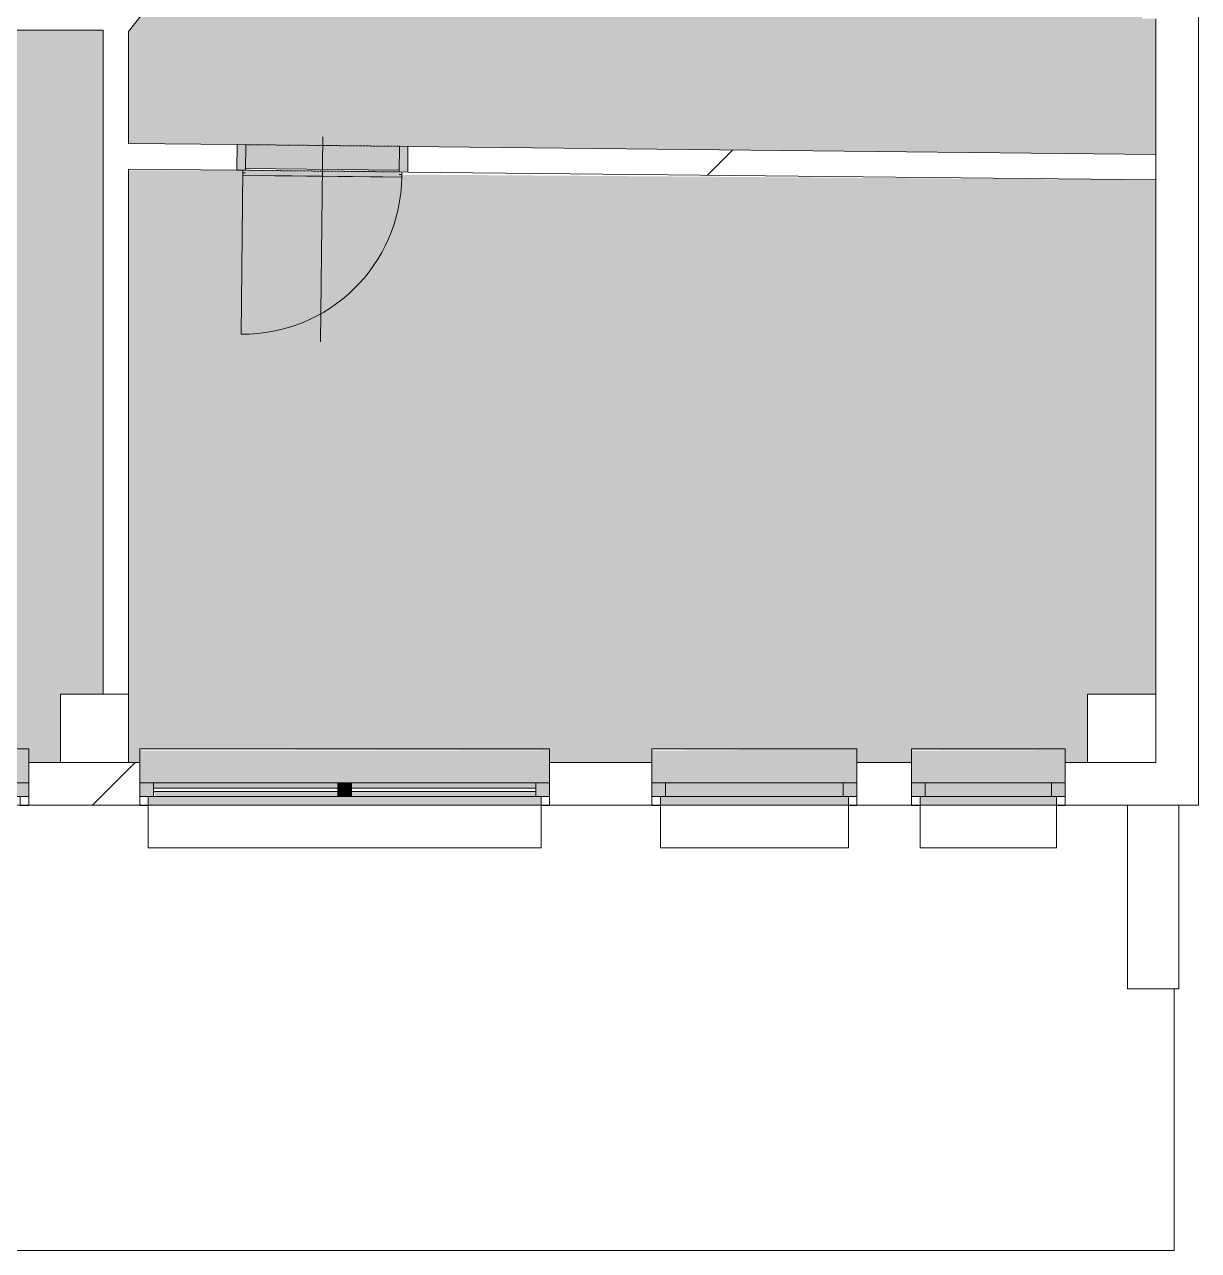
# Model space of a CAD drawing. Header units: millimetres. Extents: x -4051 to 472247, y -45352 to 20466.
# Drawn here: x 350735 to 357611, y -31577 to -24398 of the extents above; entities that cross this region are included whole.
import ezdxf

# ---------------------------------------------------------------- set-up
doc = ezdxf.new("R2010")
doc.units = ezdxf.units.MM
doc.linetypes.add('Čerchovaná se dvěma tečkami', pattern=[2.59, 1, -0.53, 0, -0.53, 0, -0.53])
for name, color, linetype, lineweight in [('A-DETL-THIN', 151, 'Continuous', 9), ('A-DOOR', 31, 'Continuous', 9), ('A-DOOR-FRAM', 31, 'Continuous', 9), ('A-FLOR', 192, 'Continuous', 9), ('A-GENM', 13, 'Continuous', 9), ('A-GLAZ', 151, 'Continuous', 9), ('A-WALL', 113, 'Continuous', 9), ('A-WALL-PATT', 111, 'Continuous', 9), ('Q-SPCQ', 91, 'Continuous', 9), ('S-COLS', 52, 'Continuous', 9)]:
    doc.layers.add(name, color=color, linetype=linetype, lineweight=lineweight)
pattern_1 = [(45, (351134, -28969), (-5747.4, 5747.4), []), (360, (360292.3, -26277), (5747.4, 5747.4), [1016, -10478.7]), (45, (361308, -26277), (-5747.4, 5747.4), [1016, -7112]), (90, (362027, -25559), (-5747.4, 5747.4), [1016, -10478.7]), (135, (362027, -24543), (-5747.4, -5747.4), [1016, -7112]), (360, (360292.3, -23824.3), (5747.4, 5747.4), [1016, -10478.7]), (45, (359574, -24543), (-5747.4, 5747.4), [1016, -7112]), (90, (359574, -25559), (-5747.4, 5747.4), [1016, -10478.7]), (135, (360292, -26277), (-5747.4, -5747.4), [1016, -7112]), (45, (362955.6, -22895.5), (-5747.4, 5747.4), [2032, -6096])]
pattern_2 = [(45, (261221, 0), (-7184.2, 7184.2), []), (45, (264094, 0), (-7184.2, 7184.2), []), (45, (269842, 0), (-4310.5, 10057.9), [4064, -2032, 67.06, -1964.94])]

# ---------------------------------------------------------------- blocks, each defined once
blk = doc.blocks.new('OKNO_2k_nadsvetlik - OKNO_2k_nadsvetlik 2400 x 1850-1972488-Mapka _ závislý 1')
at = {"layer": 'A-GLAZ'}
h = blk.add_hatch(color=256, dxfattribs=at)
h.paths.add_polyline_path([(1133.7, 75), (1120, 75), (1133.7, -5), (1200, -5), (1200, 75)])
h.paths.add_polyline_path([(-1120, 75), (-1200, 74.7), (-1200, -5), (-1120, -5), (-1120, 74.7)])
h = blk.add_hatch(color=256, dxfattribs=at)
h.paths.add_polyline_path([(1120, 75), (40, 75), (40, 45), (1120, 45)])
h.paths.add_polyline_path([(-1120, 75), (-1120, 45), (-40, 45), (-40, 75), (-920.4, 75)])
h.paths.add_polyline_path([(-1120, 25), (-1120, -5), (-40, -5), (-40, 25), (-920.4, 25)])
h.paths.add_polyline_path([(40, 25), (40, -5), (1120, -5), (1120, 25)])
blk.add_hatch(color=256, dxfattribs=at).paths.add_polyline_path([(-40, -5), (40, -5), (40, 75), (-40, 75)])
for p, q in [((-1150, 126), (-1200, 126)), ((-1200, 75), (-1150, 75)), ((-1120, 75), (-1200, 75)), ((-1150, 75), (-1150, 125)), ((-1120, -5), (-1120, 75)), ((-40, 75), (-1120, 75)), ((40, 75), (-40, 75)), ((-40, 75), (-40, -5)), ((1120, 75), (40, 75)), ((40, -5), (40, 75)), ((1200, 75), (1120, 75)), ((1120, 75), (1120, -5)), ((1200, 126), (1150, 126)), ((1150, 125), (1150, 75)), ((1150, 75), (1200, 75)), ((-40, 45), (-1120, 45)), ((-1120, 45), (-1120, 25)), ((-1120, 25), (-40, 25)), ((-40, 25), (-40, 45)), ((1120, 45), (40, 45)), ((40, 45), (40, 25)), ((40, 25), (1120, 25)), ((1120, 25), (1120, 45)), ((-1200, -5), (-1120, -5)), ((-1120, -5), (-40, -5)), ((-40, -5), (40, -5)), ((40, -5), (1120, -5)), ((1120, -5), (1200, -5))]:
    blk.add_line(p, q, dxfattribs=at)
blk = doc.blocks.new('parapet s nosem_vnitní - parapet s nosem_vnitní-V102-Mapka _ závislý 1')
at = {"layer": 'A-GENM'}
blk.add_hatch(color=151, dxfattribs=at).paths.add_polyline_path([(40, 0), (-1200, 0), (-1200, -190), (1200, -190), (1200, 0), (287.7, 0)])
for p, q in [((-1200, -190), (-1200, -120)), ((1200, -120), (1200, -190)), ((-1200, -190), (-1200, -200)), ((-1200, -200), (1200, -200)), ((-1200, -200), (1200, -200)), ((1200, -200), (1200, -190))]:
    blk.add_line(p, q, dxfattribs=at)
blk = doc.blocks.new('OKNO_2k_nadsvetlik - OKNO_2k_nadsvetlik 2400 x 1850-V103-Mapka _ závislý 1')
at = {"layer": 'A-GLAZ'}
h = blk.add_hatch(color=256, dxfattribs=at)
h.paths.add_polyline_path([(-1120, 75), (-1200, 75), (-1200, -5), (-1120, -5)])
h.paths.add_polyline_path([(1200, 75), (1120, 74.7), (1120, -5), (1200, -5), (1200, 74.7)])
h = blk.add_hatch(color=256, dxfattribs=at)
h.paths.add_polyline_path([(40, 75), (40, 45), (1120, 45), (1102.6, 75), (75.6, 75)])
h.paths.add_polyline_path([(-40, 75), (-1120, 75), (-1120, 45), (-40, 45)])
h.paths.add_polyline_path([(1120, 25), (40, 25), (40, -5), (1120, -5)])
h.paths.add_polyline_path([(-1120, 25), (-1120, -5), (-40, -5), (-40, 25)])
blk.add_hatch(color=256, dxfattribs=at).paths.add_polyline_path([(-40, -5), (40, -5), (40, 75), (-40, 75)])
for p, q in [((-1150, 126), (-1200, 126)), ((-1200, 75), (-1150, 75)), ((-1120, 75), (-1200, 75)), ((-1150, 75), (-1150, 125)), ((-1120, -5), (-1120, 75)), ((-40, 75), (-1120, 75)), ((40, 75), (-40, 75)), ((-40, 75), (-40, -5)), ((1120, 75), (40, 75)), ((40, -5), (40, 75)), ((1200, 75), (1120, 75)), ((1120, 75), (1120, -5)), ((1200, 126), (1150, 126)), ((1150, 125), (1150, 75)), ((1150, 75), (1200, 75)), ((-40, 45), (-1120, 45)), ((-1120, 45), (-1120, 25)), ((-1120, 25), (-40, 25)), ((-40, 25), (-40, 45)), ((1120, 45), (40, 45)), ((40, 45), (40, 25)), ((40, 25), (1120, 25)), ((1120, 25), (1120, 45)), ((-1200, -5), (-1120, -5)), ((-1120, -5), (-40, -5)), ((-40, -5), (40, -5)), ((40, -5), (1120, -5)), ((1120, -5), (1200, -5))]:
    blk.add_line(p, q, dxfattribs=at)
blk = doc.blocks.new('parapet_ext - parapet_ext-1801991-Mapka _ závislý 1')
at = {"layer": 'Q-SPCQ'}
blk.add_hatch(color=151, dxfattribs=at).paths.add_polyline_path([(-1150, 50), (-1150, 0), (1150, 0), (1150, 50), (-1120, 50)])
for p, q in [((-1150, 51), (-1150, 300)), ((-1150, 300), (1150, 300)), ((1150, 300), (1150, 51))]:
    blk.add_line(p, q, dxfattribs=at)
blk = doc.blocks.new('OKNO_1k_nadsvetlik - OKNO_1k_nadsvetlik_900 x 1850-1969447-Mapka _ závislý 1')
at = {"layer": 'A-GLAZ'}
h = blk.add_hatch(color=256, dxfattribs=at)
h.paths.add_polyline_path([(450, 75), (370, 75), (370, -5), (450, -5)])
h.paths.add_polyline_path([(-450, 75), (-450, -5), (-370, -5), (-370, 75)])
blk.add_hatch(color=256, dxfattribs=at).paths.add_polyline_path([(-370, 75), (-370, -5), (370, -5), (370, 75), (-262.5, 75)])
for p, q in [((-400, 126), (-450, 126)), ((-450, 75), (-400, 75)), ((-370, 75), (-450, 75)), ((-400, 75), (-400, 125)), ((370, 75), (-370, 75)), ((-370, 75), (-370, -5)), ((450, 75), (370, 75)), ((370, -5), (370, 75)), ((450, 126), (400, 126)), ((400, 125), (400, 75)), ((400, 75), (450, 75)), ((-450, -5), (-370, -5)), ((-370, -5), (370, -5)), ((370, -5), (450, -5))]:
    blk.add_line(p, q, dxfattribs=at)
blk = doc.blocks.new('parapet s nosem_vnitní - parapet s nosem_vnitní-V104-Mapka _ závislý 1')
at = {"layer": 'A-GENM'}
for points in [[(-262.5, 0), (-450, 0), (-450, -190), (450, -190), (450, 0), (370, 0)], [(-450, -190), (-450, -195), (-262.5, -190)]]:
    blk.add_hatch(color=151, dxfattribs=at).paths.add_polyline_path(points)
for p, q in [((-450, -190), (-450, -120)), ((450, -120), (450, -190)), ((-450, -190), (-450, -200)), ((-450, -200), (450, -200)), ((-450, -200), (450, -200)), ((450, -200), (450, -190))]:
    blk.add_line(p, q, dxfattribs=at)
blk = doc.blocks.new('parapet_ext - parapet_ext-V105-Mapka _ závislý 1')
at = {"layer": 'Q-SPCQ'}
blk.add_hatch(color=151, dxfattribs=at).paths.add_polyline_path([(-370, 50), (-400, 50), (-400, 0), (400, 0), (400, 50), (-262.5, 50)])
for p, q in [((-400, 51), (-400, 300)), ((-400, 300), (400, 300)), ((400, 300), (400, 51))]:
    blk.add_line(p, q, dxfattribs=at)
blk = doc.blocks.new('OKNO_1k_nadsvetlik - OKNO_1k_nadsvetlik_1200 x 1850-V106-Mapka _ závislý 1')
at = {"layer": 'A-GLAZ'}
h = blk.add_hatch(color=256, dxfattribs=at)
h.paths.add_polyline_path([(520, 75), (520, -5), (600, -5), (600, 75)])
h.paths.add_polyline_path([(-600, 75), (-600, -5), (-520, -5), (-520, 75)])
blk.add_hatch(color=256, dxfattribs=at).paths.add_polyline_path([(-520, 75), (-520, -5), (520, -5), (520, 75), (421.6, 75)])
for p, q in [((-550, 126), (-600, 126)), ((-600, 75), (-550, 75)), ((-520, 75), (-600, 75)), ((-550, 75), (-550, 125)), ((520, 75), (-520, 75)), ((-520, 75), (-520, -5)), ((600, 75), (520, 75)), ((520, -5), (520, 75)), ((600, 126), (550, 126)), ((550, 125), (550, 75)), ((550, 75), (600, 75)), ((-600, -5), (-520, -5)), ((-520, -5), (520, -5)), ((520, -5), (600, -5))]:
    blk.add_line(p, q, dxfattribs=at)
blk = doc.blocks.new('parapet s nosem_vnitní - parapet s nosem_vnitní-V107-Mapka _ závislý 1')
at = {"layer": 'A-GENM'}
for points in [[(600, 0), (-600, 0), (-600, -190), (600, -190), (600, -120)], [(-600, -190), (-600, -197.1), (421.6, -190)]]:
    blk.add_hatch(color=151, dxfattribs=at).paths.add_polyline_path(points)
for p, q in [((-600, -190), (-600, -120)), ((600, -120), (600, -190)), ((-600, -190), (-600, -200)), ((-600, -200), (600, -200)), ((-600, -200), (600, -200)), ((600, -200), (600, -190))]:
    blk.add_line(p, q, dxfattribs=at)
blk = doc.blocks.new('parapet_ext - parapet_ext-V101-Mapka _ závislý 1')
at = {"layer": 'Q-SPCQ'}
blk.add_hatch(color=151, dxfattribs=at).paths.add_polyline_path([(-520, 50), (-550, 50), (-550, 0), (550, 0), (550, 50), (-190.2, 50)])
for p, q in [((-550, 51), (-550, 300)), ((-550, 300), (550, 300)), ((550, 300), (550, 51))]:
    blk.add_line(p, q, dxfattribs=at)
blk = doc.blocks.new('DVERE_1k_oblozka - DD03_01_900x1970_koupelna-V135-Mapka _ závislý 1')
at = {"layer": 'A-DOOR'}
h = blk.add_hatch(color=151, dxfattribs=at)
h.paths.add_polyline_path([(500, -72.1), (500, 77.9), (450, 77.9), (450, -72.1)])
h.paths.add_polyline_path([(-450, -72.1), (-450, 77.9), (-500, 77.9), (-500, -72.1)])
blk.add_hatch(color=151, dxfattribs=at).paths.add_polyline_path([(465, -102.1), (449.9, -62.2), (-450, -72.1), (-465, -102.1)])
for p, q in [((-500, 77.9), (-450, 77.9)), ((-500, -72.1), (-500, 77.9)), ((-450, 77.9), (-450, -72.1)), ((0, 127.9), (0, -1072.1)), ((450, 77.9), (500, 77.9)), ((450, -72.1), (450, 77.9)), ((500, 77.9), (500, -72.1)), ((-450, -62.1), (450, -62.1)), ((-450, -72.1), (-500, -72.1)), ((-465, -72.1), (-465, -1032.1)), ((-465, -87.1), (-450, -87.1)), ((-465, -102.1), (-465, -87.1)), ((-450, -87.1), (-465, -87.1)), ((465, -102.1), (-465, -102.1)), ((355, -102.1), (-355, -102.1)), ((500, -72.1), (450, -72.1)), ((450, -87.1), (465, -87.1)), ((465, -102.1), (465, -72.1)), ((465, -87.1), (465, -102.1)), ((465, -102.1), (465, -87.1))]:
    blk.add_line(p, q, dxfattribs=at)
at = {"layer": 'A-DOOR', "linetype": 'Čerchovaná se dvěma tečkami'}
for p, q in [((-450, 77.9), (450, 77.9)), ((-450, -72.1), (450, -72.1))]:
    blk.add_line(p, q, dxfattribs=at)
at = {"layer": 'A-DOOR'}
blk.add_arc((-465, -102.1), 930, 270, 0, dxfattribs=at)
at = {"layer": 'A-DOOR-FRAM'}
for p, q in [((-500, 77.9), (-450, 77.9)), ((-450, 77.9), (-450, -72.1)), ((450, -72.1), (450, 77.9)), ((500, 77.9), (450, 77.9)), ((-450, -72.1), (-500, -72.1)), ((450, -72.1), (500, -72.1))]:
    blk.add_line(p, q, dxfattribs=at)

msp = doc.modelspace()

# ---------------------------------------------------------------- hatches: boundary and pattern name
at = {"layer": 'A-FLOR'}
h = msp.add_hatch(color=151, dxfattribs=at)
h.paths.add_polyline_path([(332960.3, -30076.6), (332960.3, -29535.6), (333360.3, -29535.6), (333360.3, -24894.3), (332570.3, -24909.3), (332568.1, -24924.3), (331770.3, -24909.3), (331755.3, -24894.3), (331160.3, -24894.3), (331160.3, -30076.6), (331650.5, -30076.6), (331650.5, -29899.5), (332850.5, -29906.6), (332850.5, -30076.6)])
h.paths.add_polyline_path([(320920.8, -30046.6), (320960.9, -30046.6), (320920.8, -26558.1), (322709.8, -25126.8), (322511.6, -24954.6), (322491, -24943.5), (321887, -24295.7), (321886.7, -24274.5), (321471.2, -23844.3), (321471.2, -23917.4), (321071.2, -23917.4), (321069.5, -23667.4), (318321.2, -23699.3), (318321.2, -30046.6), (318470.3, -30046.6), (318470.3, -29896.9), (320870.3, -29906.6), (320870.3, -30046.6)])
h.paths.add_polyline_path([(315470.3, -30046.6), (315470.3, -29901.6), (316370.3, -29906.6), (316370.3, -30046.6), (316670.3, -30046.6), (316670.3, -29899.5), (317870.3, -29906.6), (317870.3, -30046.6), (318171.2, -30046.6), (318171.2, -23684), (317453.7, -23708.3), (317448.5, -23718.2), (316548.5, -23703.2), (316548.4, -23693.3), (315382.1, -23700), (315382.1, -23970), (314962.1, -23970), (314962.1, -24139.3), (315040.7, -24139.3), (315032.1, -25639.3), (314962.1, -25639.3), (314962.1, -29535.6), (315362.1, -29535.6), (315380.7, -30046.6)])
h.paths.add_polyline_path([(327460.3, -30046.6), (327460.3, -29846.9), (331060.3, -29846.9), (331060.3, -23686.6), (327357.5, -23686.6), (327357.5, -23936.6), (326957.5, -23936.6), (326957.5, -23710.4), (326428.6, -24289.8), (326418.6, -24311.6), (325793.4, -24937.4), (325772.5, -24937.4), (325628.8, -25101.6), (327365, -26688.5), (327365, -30046.6)])
h.paths.add_polyline_path([(326965, -30046.6), (326965, -29676.6), (327215, -29676.6), (327215, -26754.6), (325477.9, -25176.6), (325380.3, -25191.6), (325380.3, -25206.6), (324480.3, -25191.6), (324465.3, -25176.6), (324248.8, -25176.6), (324248.8, -30046.6), (324470.3, -30046.6), (324470.3, -29896.9), (326870.3, -29906.6), (326870.3, -30046.6)])
h.paths.add_polyline_path([(324085.4, -30046.6), (324085.3, -25176.6), (323850.3, -25191.6), (323850.3, -25206.6), (322950.3, -25191.6), (322935.3, -25176.6), (322900.3, -25176.6), (322887.7, -25176.6), (321071.6, -26629.6), (321111.2, -29676.6), (321471.2, -29676.6), (321471.2, -29896.9), (323870.3, -29906.6), (323870.3, -30046.6), (324085.3, -30046.6)])
h.paths.add_polyline_path([(344820.3, -28719.3), (344945.3, -28719.3), (344945.3, -28319.3), (345345.3, -28319.3), (345345.6, -28719.3), (345460.3, -28719.3), (345460.3, -28639.6), (347860.3, -28649.3), (347860.3, -28719.3), (347920.3, -28719.3), (347920.3, -25759.3), (348060.3, -25759.3), (348055.7, -24859.3), (347920.3, -24859.3), (347920.3, -24281.8), (347947.4, -24281.8), (347108.3, -23477.1), (347196.3, -23367.5), (346555.6, -22753.1), (346458.7, -22854.1), (346281.6, -22684.3), (344950.6, -22684.3), (344950.6, -22434.3), (344570.6, -22434.3), (344570.6, -22294.3), (343770.6, -22294.3), (343770.6, -22434.3), (342725.3, -22434.3), (342725.3, -22294.3), (341925.3, -22294.3), (341925.3, -22434.3), (341540.3, -22434.3), (341540.3, -22684.3), (341245.3, -22684.3), (341245.3, -28589.6), (344820.3, -28599.3)])
h.paths.add_polyline_path([(356960.3, -28719.3), (356960.3, -28319.3), (357360.3, -28319.3), (357360.3, -25308.2), (352929.8, -25276.5), (352944.3, -25291.4), (352029.5, -25266.7), (352014.4, -25251.5), (351345.3, -25251.7), (351345.3, -28719.3), (351410.3, -28719.3), (351410.3, -28639.6), (353810.3, -28649.3), (353810.3, -28719.3), (354410.3, -28719.3), (354410.3, -28642.2), (355610.3, -28649.3), (355610.3, -28719.3), (355930.3, -28719.3), (355930.3, -28644.3), (356830.3, -28649.3), (356830.3, -28719.3)])
h.paths.add_polyline_path([(348360.3, -28719.3), (348360.3, -28639.6), (350760.3, -28649.3), (350760.3, -28719.3), (350945.3, -28719.3), (350945.3, -28319.3), (351195.3, -28319.3), (351195.3, -24431.8), (348070.3, -24431.8), (348085.3, -24859.3), (348100.3, -24859.3), (348085.3, -25759.3), (348070.3, -25774.3), (348070.3, -28719.3)])
h.paths.add_polyline_path([(339310.3, -28719.3), (339420.3, -28719.3), (339420.3, -28642.2), (340620.3, -28649.3), (340620.3, -28719.3), (341145.3, -28719.3), (341145.3, -23677.1), (340529.4, -23682.1), (340543.8, -23696.9), (339729.1, -23668), (339713.9, -23652.8), (339349, -23652.2), (339349, -23956.6), (338920.8, -23956.6), (338910.3, -26080.4), (338910.3, -28319.3), (339310.3, -28319.3), (339310.3, -28649.3)])
h.paths.add_polyline_path([(352929.8, -25251.2), (352931.2, -25111.2), (357360.3, -25158.2), (357360.3, -24364.3), (357281.7, -24364.3), (357290.3, -22864.3), (357360.3, -22864.3), (357360.3, -22684.3), (356960.3, -22684.3), (356960, -22468.2), (352917.4, -22420.6), (352742.3, -22682.2), (352744.4, -22691.6), (352166.9, -23401.6), (352150.7, -23405.3), (351345.3, -24439.5), (351345.3, -25094.4), (352031.3, -25101.7), (352031.3, -25241.7), (352929.7, -25251.2)])
h.paths.add_polyline_path([(333620.3, -25069.3), (333620.3, -24889.3), (338810.3, -24889.3), (338808.2, -23646.6), (333460.6, -23646.6), (333460.7, -24889.3), (333610.6, -24894.3), (333617.5, -25019.3)])
h.paths.add_polyline_path([(324085.3, -25026.6), (325488.5, -25015.6), (326916.8, -23536.6), (330860.3, -23536.6), (330860.3, -23166.6), (331160.3, -23166.6), (331160.3, -24794.3), (333360.3, -24794.3), (333360.3, -23937.5), (332960.7, -23937.5), (332960.7, -23527.5), (334557.8, -23527.4), (334557.8, -22376.5), (338197.8, -22376.5), (338198.2, -21816.5), (339257.8, -21816.5), (339251, -23436.6), (338819, -23436.6), (338819, -23536.6), (339731.1, -23553.1), (339731.1, -23643), (340529.7, -23643), (340531, -23566.6), (341145.3, -23567.5), (341145.3, -22684.3), (341120.3, -22684.3), (341120.3, -22234.3), (341540.3, -22234.3), (341540.3, -22284.3), (341925.3, -22269.3), (341925.3, -22254.3), (342725.3, -22269.3), (342740.3, -22284.3), (343770.6, -22269.3), (343770.6, -22254.3), (344570.6, -22269.3), (344585.6, -22284.3), (345350.6, -22284.3), (345350.6, -22534.3), (346341.9, -22534.3), (346572.9, -22735.1), (346594.6, -22735.1), (347222.5, -23358), (347222.5, -23378.8), (348164.1, -24281.8), (351278, -24281.8), (352062.4, -23303), (352173, -23360.3), (352689.9, -22668.2), (352601.6, -22582.1), (352752.5, -22354.9), (352759.2, -21754.2), (352849.2, -21754.2), (352849.2, -20955.1), (352768.1, -20954.2), (352768.6, -20379.5), (352734.9, -20379.1), (352734.9, -19225.7), (352709.9, -19225.7), (352709.9, -19175.3), (352635.1, -19175.3), (352620.1, -18955.3), (352605.1, -18955.3), (352620.1, -18355.3), (352635.1, -18340.3), (352635.1, -17238.3), (349686.6, -17238.3), (349686.1, -17408.3), (348660.5, -17408.3), (348660.5, -17535.4), (347460.5, -17528.3), (347460.5, -17408.3), (347222.2, -17408.3), (347247, -20310.9), (346460.4, -20303.3), (346460.4, -20200.9), (345660.4, -20200.9), (345660.4, -20310.9), (342264.6, -20331.8), (341210.5, -20353.9), (341210.5, -20188), (340820.5, -20188), (340820.5, -20098), (340020.5, -20098), (340020.5, -20188), (338980.5, -20188), (338974, -17808.3), (338847.5, -17808.3), (338847.5, -17238.3), (336595.9, -17238.3), (336610.9, -17851.9), (336625.9, -17851.9), (336610.9, -18651.9), (336595.9, -18666.9), (336610.9, -19775.4), (336625.9, -19775.4), (336610.9, -20375.4), (336595.9, -20390.4), (336595.9, -20656.9), (334493.1, -20656.9), (334493.1, -20280.9), (334344.2, -20295.9), (334344.2, -20310.9), (333744.2, -20295.9), (333729.2, -20280.9), (333330.1, -20280.9), (333330.1, -21508.2), (332677.5, -21523.2), (332677.5, -21538.2), (332077.5, -21523.2), (332062.5, -21508.2), (330347.5, -21523.2), (330347.5, -21538.2), (329747.5, -21523.2), (329732.5, -21508.2), (329597.5, -21523.2), (329597.5, -21748.2), (328733.6, -21748.2), (328733.6, -21658.2), (327833.6, -21658.2), (327833.6, -21748.2), (324643.5, -21748.2), (323021.2, -20300.6), (323021.2, -18728.2), (322748.1, -18728.2), (322748.1, -18805.2), (321548.1, -18798.2), (321548.1, -18728.2), (321471.2, -18728.2), (321471.2, -20625.8), (321381.2, -20625.8), (321381.2, -21425.8), (321471.2, -21425.8), (321471.2, -21715.8), (316551.2, -21715.8), (316548.4, -22135.8), (314962.1, -22135.8), (314962.1, -22265.8), (314722.1, -22265.8), (314733.1, -23165.8), (314962.1, -23165.8), (314968.1, -23552.4), (316547.6, -23543.6), (316551.2, -23683.3), (317448.3, -23678.2), (317448.5, -23538.2), (319342.8, -23527.3), (319342.8, -23362.9), (319566.9, -23361.6), (319567.9, -23526), (321471.2, -23517.4), (321471.2, -23628.3), (322821.5, -25026.6), (323900.3, -25026.6)])
h.paths.add_polyline_path([(350960.3, -22689.3), (350960.3, -22289.3), (351360.3, -22289.3), (351345.3, -22689.3), (351278, -22689.3)])
h.paths.add_polyline_path([(352917.4, -22420.6), (352917.1, -22388.8), (352904.3, -22401)])
h.paths.add_polyline_path([(356960.3, -22318.2), (356960.3, -22284.3), (357360.3, -22269.9), (357360.3, -20426.5), (355843.2, -20479.4), (352873.8, -20443), (352889, -20949.7), (352898.1, -20955.5), (352874.2, -21755.5), (352859, -21770.6), (352858.6, -22269.9), (356945, -22318)])
h.paths.add_polyline_path([(328783.6, -21648.2), (329497.5, -21648.2), (329497.5, -18728.2), (328718.1, -18728.2), (328718.1, -18805.2), (327518.1, -18798.2), (327518.1, -18728.2), (327357.5, -18728.2), (327357.5, -19128.2), (326957.5, -19128.2), (326957.5, -18728.2), (326618.1, -18728.2), (326618.1, -18805.2), (325418.1, -18798.2), (325418.1, -18728.2), (324518.1, -18728.2), (324518.1, -18805.2), (323318.1, -18798.2), (323318.1, -18728.2), (323171.2, -18728.2), (323171.2, -20233.4), (324700.7, -21598.2), (327488.6, -21618.2), (327488.6, -21648.2), (327833.6, -21633.2), (327833.6, -21618.2), (328733.6, -21633.2), (328748.6, -21648.2)])
h.paths.add_polyline_path([(319671.2, -21565.8), (321371.2, -21565.4), (321356.2, -21425.8), (321341.2, -21425.8), (321356.2, -20625.8), (321371.2, -20610.8), (321371.2, -19128.2), (321071.2, -19128.2), (321071.2, -18728.2), (319671.2, -18728.2), (319671.2, -20311.1), (319696.2, -20311.1), (319696.2, -20411.9), (319671.2, -20411.9), (319671.2, -21565.4)])
h.paths.add_polyline_path([(330347.5, -21498.2), (330362.5, -21408.2), (331147.5, -21408.2), (331147.5, -19988.2), (330347.5, -20003.2), (330347.5, -20018.2), (329747.5, -20003.2), (329732.5, -19988.2), (329597.5, -20003.2), (329597.5, -21408.2), (329747.5, -21408.2), (329747.5, -21498.2), (329940.4, -21498.2)])
h.paths.add_polyline_path([(332568.1, -21498.2), (332677.5, -21498.2), (332677.5, -21408.2), (332822.5, -21408.2), (332810, -19988.2), (332677.5, -20003.2), (332677.5, -20018.2), (332077.5, -20003.2), (332062.5, -19988.2), (331247.5, -19988.2), (331247.5, -21408.2), (332077.5, -21408.2), (332077.5, -21498.2)])
h.paths.add_polyline_path([(333230.1, -21408.2), (333249.8, -21408.2), (333230.1, -20280.9), (332922.5, -20280.9), (332922.5, -21408.2), (333070.1, -21408.2)])
h.paths.add_polyline_path([(335758.8, -20556.9), (336495.9, -20556.9), (336495.9, -20375.4), (336585.9, -20375.4), (336585.9, -19775.4), (336495.9, -19775.4), (336495.9, -19336.9), (335498.1, -19336.9), (335513.1, -19791.9), (335528.1, -19791.9), (335513.1, -20391.9), (335498.1, -20402), (335498.1, -20556.9)])
h.paths.add_polyline_path([(335398.1, -20556.9), (335398.1, -20391.9), (335488.1, -20391.9), (335488.1, -19791.9), (335398.1, -19791.9), (335398.1, -19336.9), (334593.1, -19336.9), (334593.1, -20556.9)])
h.paths.add_polyline_path([(355843.2, -20379.4), (357360.3, -20315.3), (355647.1, -20329.1), (355670.6, -20377.3)])
h.paths.add_polyline_path([(334048.4, -20270.9), (334344.2, -20270.9), (334344.2, -20180.9), (334493.1, -20180.9), (334493.1, -19236.9), (334903.1, -19236.9), (334903.1, -17626.9), (333336, -17626.9), (333336, -17888.3), (332936.5, -17888.3), (332960.7, -18728.2), (333460.7, -18728.2), (333460.7, -18867.5), (333595.3, -18867.5), (333610.3, -20180.9), (333744.2, -20180.9), (333744.2, -20270.9)])
h.paths.add_polyline_path([(341330.5, -20231.3), (343256.7, -20190.9), (343256.7, -17408.3), (342972.2, -17408.3), (342972.2, -17535.4), (341772.2, -17528.3), (341772.2, -17408.3), (341172.2, -17408.3), (341172.2, -17535.4), (339972.2, -17528.3), (339972.2, -17408.3), (339470.5, -17408.3), (339470.5, -20088), (340020.5, -20073), (340020.5, -20058), (340820.5, -20073), (340835.5, -20088), (341330.5, -20088), (341330.5, -20191)])
h.paths.add_polyline_path([(345645.4, -20190.9), (345660.4, -20175.9), (345660.4, -20160.9), (346460.4, -20175.9), (346475.4, -20190.9), (346886.7, -20190.9), (346887.7, -20053.3), (347070.7, -20051.2), (347047.2, -17408.3), (346830.5, -17408.3), (346830.5, -17535.4), (345630.5, -17528.3), (345630.5, -17408.3), (345309.8, -17408.3), (345309.8, -17808.3), (344909.8, -17808.3), (344909.8, -17408.3), (344780.5, -17408.3), (344780.5, -17535.4), (343580.5, -17528.3), (343580.5, -17408.3), (343356.7, -17408.3), (343356.7, -20190.9), (345610.4, -20190.9)])
h.paths.add_polyline_path([(333230.1, -20180.9), (333495.3, -20180.9), (333495.3, -18967.5), (333460.7, -18967.5), (333460.7, -19138.2), (332960.7, -19138.2), (332940.4, -18967.5), (332740.4, -18967.5), (332740.4, -18728.2), (332510.1, -18733.3), (332510.1, -18805.2), (331360.1, -18798.2), (331360.1, -18728.2), (331247.5, -18728.2), (331247.5, -19888.2), (332922.5, -19888.2), (332922.5, -20180.9)])
h.paths.add_polyline_path([(330997.5, -19888.2), (330997.5, -18728.2), (330818.1, -18728.2), (330818.1, -18805.2), (329618.1, -18798.2), (329597.5, -19888.2), (330397.5, -19888.2)])
h.paths.add_polyline_path([(336495.9, -19236.9), (336495.9, -18651.9), (336585.9, -18651.9), (336585.9, -17851.9), (336495.9, -17851.9), (336495.9, -17626.9), (335003.1, -17626.9), (335003.1, -19236.9), (335498.1, -19236.9)])
h.paths.add_polyline_path([(317616.1, -19113.6), (319571.2, -19105.4), (319571.2, -19071.9), (316779.4, -19113.6)])
h.paths.add_polyline_path([(352734.9, -18955.3), (352734.9, -18355.3), (352645.1, -18355.3), (352645.1, -18955.3)])
h.paths.add_polyline_path([(315382.1, -18911.2), (319571.2, -18871.9), (319571.2, -18728.2), (315382.1, -18730), (315382.1, -18909.7)])
h.paths.add_polyline_path([(356395.5, -17927.7), (357360.3, -17927.7), (357360.3, -17888.3), (356960.3, -17888.3), (356960.3, -17488.3), (352735.1, -17488.3), (352735.1, -17927.7), (356195.5, -17927.7)])
h.paths.add_polyline_path([(351346.5, -17888.3), (350946.5, -17866.2), (350946.5, -17488.3), (351346.5, -17488.3), (351346.5, -17880)])
h.paths.add_polyline_path([(333336, -17526.9), (336495.9, -17526.9), (336495.9, -17238.3), (332933.6, -17251.3), (332936, -17488.3), (333336, -17488.3)])
h.paths.add_polyline_path([(339367.5, -17488.3), (339367.8, -17468.2), (339367.5, -17468.1)])
at = {"layer": 'A-WALL-PATT'}
h = msp.add_hatch(dxfattribs=at)
h.set_pattern_fill('FP_56', color=256, angle=45, style=0, pattern_type=2)
h.set_pattern_definition([(135, (357610, -20105), (-5747, -5747), []), (90, (354918, -10947), (-5747.4, 5747.4), [1016, -10478.7]), (135, (354918, -9931), (-5747.4, -5747.4), [1016, -7112]), (180, (354200, -9213), (-5747.4, -5747.4), [1016, -10478.7]), (225, (353184, -9213), (5747.4, -5747.4), [1016, -7112]), (90, (352465.3, -10947), (-5747.4, 5747.4), [1016, -10478.7]), (135, (353184, -11666), (-5747.4, -5747.4), [1016, -7112]), (180, (354200, -11665.6), (-5747.4, -5747.4), [1016, -10478.7]), (225, (354918, -10947), (5747.4, -5747.4), [1016, -7112]), (135, (351536.5, -8284), (-5747.4, -5747.4), [2032, -6096])])
h.paths.add_polyline_path([(357610.3, -28719.3), (357610.3, -24364.3), (357360.3, -24364.3), (357360.3, -28719.3), (357585.3, -28719.3)])
h.paths.add_polyline_path([(357610.3, -22864.3), (357610.3, -17238.3), (357360.3, -17238.3), (357360.3, -22864.3)])
h = msp.add_hatch(dxfattribs=at)
h.set_pattern_fill('FP_12', color=256, style=0, pattern_type=2)
h.set_pattern_definition([(45, (261221, 0), (-4242.64, 4242.64), [])])
h.paths.add_polyline_path([(357360.3, -25308.2), (357360.3, -25158.2), (352981.2, -25111.7), (352981.2, -25261.7), (357244, -25306.9)])
h.paths.add_polyline_path([(351979.7, -25251.1), (351979.7, -25101.1), (351345.3, -25101.7), (351345.3, -25244.4)])
h = msp.add_hatch(dxfattribs=at)
h.set_pattern_fill('FP_55', color=256, angle=45, style=0, pattern_type=2)
h.set_pattern_definition(pattern_1)
h.paths.add_polyline_path([(357610.3, -28969.3), (357610.3, -28719.3), (356830.3, -28719.3), (356830.3, -28969.3), (357495.3, -28969.3)])
h.paths.add_polyline_path([(338910.3, -28969.3), (339420.3, -28969.3), (339420.3, -28719.3), (338910.3, -28719.3)])
h.paths.add_polyline_path([(341145.3, -28969.3), (341220.3, -28969.3), (341220.3, -28719.3), (340620.3, -28719.3), (340620.3, -28969.3)])
h.paths.add_polyline_path([(345345.3, -28969.3), (345460.3, -28969.3), (345460.3, -28719.3), (344820.3, -28719.3), (344820.3, -28969.3), (345095.3, -28969.3)])
h.paths.add_polyline_path([(355610.3, -28969.3), (355930.3, -28969.3), (355930.3, -28719.3), (355610.3, -28719.3)])
h.paths.add_polyline_path([(347920.3, -28969.3), (348360.3, -28969.3), (348360.3, -28719.3), (347860.3, -28719.3), (347860.3, -28969.3)])
h.paths.add_polyline_path([(354410.3, -28969.3), (354410.3, -28719.3), (353810.3, -28719.3), (353810.3, -28969.3)])
h.paths.add_polyline_path([(351345.3, -28969.3), (351410.3, -28969.3), (351410.3, -28719.3), (350760.3, -28719.3), (350760.3, -28969.3), (350945.3, -28969.3)])
h = msp.add_hatch(dxfattribs=at)
h.set_pattern_fill('FP_55', color=256, angle=45, style=0, pattern_type=2)
h.set_pattern_definition(pattern_1)
h.paths.add_polyline_path([(357611.1, -28969.3), (357610.3, -28719.3), (357610.3, -28969.3)])
h = msp.add_hatch(dxfattribs=at)
h.set_pattern_fill('FP_66', color=256, angle=45, style=0, pattern_type=2)
h.set_pattern_definition([(315, (357195, -32380.5), (5747, 5747), []), (270, (359887.5, -41538.4), (5747.4, -5747.4), [1016, -10478.7]), (315, (359887.5, -42554), (5747.4, 5747.4), [1016, -7112]), (360, (360606, -43273), (5747.4, 5747.4), [1016, -10478.7]), (45, (361622, -43273), (-5747.4, 5747.4), [1016, -7112]), (270, (362340.3, -41538.4), (5747.4, -5747.4), [1016, -10478.7]), (315, (361622, -40820), (5747.4, 5747.4), [1016, -7112]), (360, (360606, -40820), (5747.4, 5747.4), [1016, -10478.7]), (45, (359887.5, -41538), (-5747.4, 5747.4), [1016, -7112]), (315, (363269, -44202), (5747.4, 5747.4), [2032, -6096])])
h.paths.add_polyline_path([(357195.3, -30044.3), (357495.3, -30044.3), (357495.3, -28969.3), (357195.3, -28969.3)])
at = {"layer": 'S-COLS'}
h = msp.add_hatch(dxfattribs=at)
h.set_pattern_fill('FP_69', color=256, style=0, pattern_type=2)
h.set_pattern_definition(pattern_2)
h.paths.add_polyline_path([(351195.3, -28719.3), (351345.3, -28719.3), (351345.3, -28319.3), (350945.3, -28319.3), (350945.3, -28719.3)])
h = msp.add_hatch(dxfattribs=at)
h.set_pattern_fill('FP_69', color=256, style=0, pattern_type=2)
h.set_pattern_definition(pattern_2)
h.paths.add_polyline_path([(357360.3, -28719.3), (357360.3, -28319.3), (356960.3, -28319.3), (356960.3, -28719.3)])

# ---------------------------------------------------------------- linework, layer by layer
at = {"layer": 'A-DETL-THIN'}
for p, q in [((357610.3, -28969.3), (357610.3, -17142.7)), ((338660.3, -28969.3), (357610.3, -28969.3))]:
    msp.add_line(p, q, dxfattribs=at)
at = {"layer": 'A-FLOR'}
for p, q in [((357468.9, -31576.8), (357468.9, -30044.3)), ((344795.3, -31576.8), (357468.9, -31576.8))]:
    msp.add_line(p, q, dxfattribs=at)
at = {"layer": 'A-WALL'}
for p, q in [((351345.3, -24439.5), (352127.9, -23434.6)), ((357360.3, -24364.3), (357360.3, -28719.3)), ((357610.3, -28719.3), (357610.3, -24364.3)), ((348070.3, -24431.8), (351195.3, -24431.8)), ((351195.3, -24431.8), (351195.3, -28319.3)), ((351345.3, -25094.4), (351345.3, -24439.5)), ((351981.3, -25101.1), (351345.3, -25094.4)), ((357360.3, -25158.2), (352981.2, -25111.7)), ((351345.3, -28319.3), (351345.3, -25244.4)), ((351345.3, -25244.4), (351979.7, -25251.1)), ((352979.7, -25261.7), (357360.3, -25308.2)), ((351195.3, -28319.3), (351345.3, -28319.3)), ((350760.3, -28719.3), (350760.3, -28969.3)), ((351410.3, -28719.3), (350760.3, -28719.3)), ((351410.3, -28969.3), (351410.3, -28719.3)), ((354410.3, -28719.3), (353810.3, -28719.3)), ((353810.3, -28719.3), (353810.3, -28969.3)), ((354410.3, -28969.3), (354410.3, -28719.3)), ((355930.3, -28719.3), (355610.3, -28719.3)), ((355610.3, -28719.3), (355610.3, -28969.3)), ((355930.3, -28969.3), (355930.3, -28719.3)), ((356830.3, -28719.3), (356830.3, -28969.3)), ((357360.3, -28719.3), (356830.3, -28719.3)), ((357611.1, -28719.3), (357610.3, -28719.3)), ((357611.1, -28969.3), (357611.1, -28719.3)), ((350760.3, -28969.3), (351410.3, -28969.3)), ((353810.3, -28969.3), (354410.3, -28969.3)), ((355610.3, -28969.3), (355930.3, -28969.3)), ((356830.3, -28969.3), (357195.3, -28969.3)), ((357195.3, -28969.3), (357195.3, -30044.3)), ((357495.3, -28969.3), (357610.3, -28969.3)), ((357495.3, -30044.3), (357495.3, -28969.3)), ((357195.3, -30044.3), (357495.3, -30044.3))]:
    msp.add_line(p, q, dxfattribs=at)
at = {"layer": 'S-COLS'}
for p, q in [((351195.3, -28319.3), (350945.3, -28319.3)), ((350945.3, -28319.3), (350945.3, -28719.3)), ((351345.3, -28319.3), (351195.3, -28319.3)), ((351345.3, -28719.3), (351345.3, -28319.3)), ((357360.3, -28319.3), (356960.3, -28319.3)), ((356960.3, -28319.3), (356960.3, -28719.3)), ((357360.3, -28719.3), (357360.3, -28319.3)), ((350945.3, -28719.3), (351345.3, -28719.3)), ((356960.3, -28719.3), (357360.3, -28719.3))]:
    msp.add_line(p, q, dxfattribs=at)

# ---------------------------------------------------------------- block references
at = {"layer": 'A-DOOR', "rotation": 359.3925975847595}
msp.add_blockref('DVERE_1k_oblozka - DD03_01_900x1970_koupelna-V135-Mapka _ závislý 1', (352480.4, -25184.3), dxfattribs=at)
at = {"layer": 'A-GENM', "rotation": 180}
for name, p in [('parapet s nosem_vnitní - parapet s nosem_vnitní-V102-Mapka _ závislý 1', (349560.3, -28839.3)), ('parapet s nosem_vnitní - parapet s nosem_vnitní-V102-Mapka _ závislý 1', (352610.3, -28839.3)), ('parapet s nosem_vnitní - parapet s nosem_vnitní-V107-Mapka _ závislý 1', (355010.3, -28839.3)), ('parapet s nosem_vnitní - parapet s nosem_vnitní-V104-Mapka _ závislý 1', (356380.3, -28839.3))]:
    msp.add_blockref(name, p, dxfattribs=at)
at = {"layer": 'A-GLAZ', "rotation": 180}
for name, p in [('OKNO_2k_nadsvetlik - OKNO_2k_nadsvetlik 2400 x 1850-1972488-Mapka _ závislý 1', (349560.3, -28844.3)), ('OKNO_2k_nadsvetlik - OKNO_2k_nadsvetlik 2400 x 1850-V103-Mapka _ závislý 1', (352610.3, -28844.3)), ('OKNO_1k_nadsvetlik - OKNO_1k_nadsvetlik_1200 x 1850-V106-Mapka _ závislý 1', (355010.3, -28844.3)), ('OKNO_1k_nadsvetlik - OKNO_1k_nadsvetlik_900 x 1850-1969447-Mapka _ závislý 1', (356380.3, -28844.3))]:
    msp.add_blockref(name, p, dxfattribs=at)
at = {"layer": 'Q-SPCQ', "rotation": 180}
for name, p in [('parapet_ext - parapet_ext-1801991-Mapka _ závislý 1', (352610.3, -28919.3)), ('parapet_ext - parapet_ext-V101-Mapka _ závislý 1', (355010.3, -28919.3)), ('parapet_ext - parapet_ext-V105-Mapka _ závislý 1', (356380.3, -28919.3))]:
    msp.add_blockref(name, p, dxfattribs=at)

doc.saveas('drawing.dxf')
